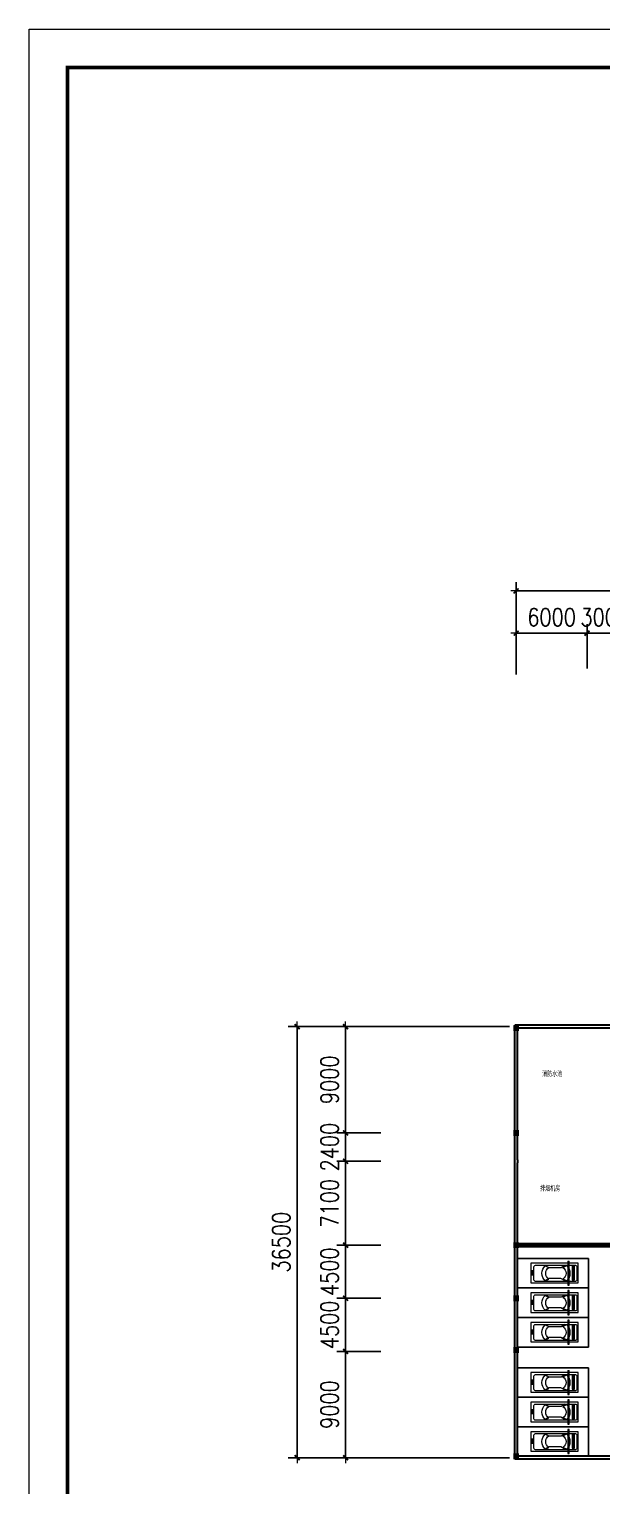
# Model space of a CAD drawing. Extents: x 5719244 to 11985375, y 1211094 to 3157953.
# Drawn here: x 5719244 to 5767760, y 1552199 to 1675543 of the extents above; entities that cross this region are included whole.
import ezdxf

# ---------------------------------------------------------------- set-up
doc = ezdxf.new("R2010")
doc.units = 0
doc.header["$LTSCALE"] = 500
doc.header["$MEASUREMENT"] = 0
doc.layers.get('0').update_dxf_attribs({"linetype": 'CONTINUOUS', "lineweight": 0})
doc.layers.get('DEFPOINTS').update_dxf_attribs({"linetype": 'CONTINUOUS', "lineweight": 0})
for name, color, linetype, lineweight in [('A-car2', 35, 'CONTINUOUS', 9), ('COLUMN', 7, 'CONTINUOUS', 0), ('PUB_DIM', 3, 'CONTINUOUS', 0), ('WALL', 255, 'CONTINUOUS', 30), ('墙-砼墙填充', 252, 'CONTINUOUS', 9), ('防烟分区', 1, 'CONTINUOUS', 100)]:
    doc.layers.add(name, color=color, linetype=linetype, lineweight=lineweight)
doc.layers.add('标注1', color=7, linetype='CONTINUOUS')
doc.layers.add('车位', color=255, linetype='CONTINUOUS')
doc.styles.add('DIM_FONT', font='SIMPLEX.shx', dxfattribs={"width": 0.8})
doc.styles.add('gpsxw', font='txt.shx', dxfattribs={"width": 0.7, "bigfont": 'hztxt.shx'})
doc.styles.get("Standard").update_dxf_attribs({"font": 'ROMAND', "width": 0.8})
doc.dimstyles.new('DIMN300-X', dxfattribs={"dimscale": 3, "dimtxt": 500, "dimasz": 1, "dimexe": 250, "dimexo": 0, "dimgap": 200, "dimtad": 1, "dimdec": 0, "dimzin": 0, "dimdsep": 46, "dimtxsty": 'DIM_FONT', "dimblk": '_DIMX', "dimblk1": '_DIMX', "dimblk2": '_DIMX', "dimsah": 1, "dimcen": 0, "dimdle": 187.057091, "dimclrd": 3, "dimclre": 3, "dimclrt": 7, "dimadec": 0, "dimazin": 0, "dimtfac": 2.166667, "dimtdec": 0, "dimtix": 1, "dimtmove": 2, "dimatfit": 3, "dimldrblk": '_DIMX', "dimfxl": 1, "dimtolj": 1, "dimtzin": 0, "dimarcsym": 0})

# ---------------------------------------------------------------- blocks, each defined once
blk = doc.blocks.new('_DIMX')
blk.add_line((-150, 0), (150, 0))
at = {"const_width": 50}
blk.add_lwpolyline([(-70, -70), (70, 70)], dxfattribs=at)
blk = doc.blocks.new('*D129')
at = {"layer": 'DEFPOINTS', "color": 0, "ltscale": 3, "transparency": 16777216}
for p in [(5760501, 1627978), (5760501, 1620890), (5965576, 1620890)]:
    blk.add_point(p, dxfattribs=at)
at = {"layer": 'PUB_DIM', "color": 3, "lineweight": -2, "ltscale": 3, "transparency": 16777216}
for p, q in [((5760501, 1620890), (5760501, 1628728)), ((5965576, 1620890), (5965576, 1628728)), ((5965573, 1627978), (5760504, 1627978))]:
    blk.add_line(p, q, dxfattribs=at)
at = {"layer": 'PUB_DIM', "color": 3, "lineweight": -2, "ltscale": 3, "transparency": 16777216, "xscale": 3, "yscale": 3, "zscale": 3, "rotation": 180}
blk.add_blockref('_DIMX', (5760501, 1627978), dxfattribs=at)
at = {"layer": 'PUB_DIM', "color": 3, "lineweight": -2, "ltscale": 3, "transparency": 16777216, "xscale": 3, "yscale": 3, "zscale": 3}
blk.add_blockref('_DIMX', (5965576, 1627978), dxfattribs=at)
at = {"layer": 'PUB_DIM', "color": 7, "ltscale": 3, "transparency": 16777216, "insert": (5863039, 1629328), "char_height": 1500, "attachment_point": 5, "style": 'DIM_FONT'}
blk.add_mtext('\\A1;205075', dxfattribs=at)
blk = doc.blocks.new('*D104')
at = {"layer": 'DEFPOINTS', "color": 0, "ltscale": 3, "transparency": 16777216}
for p in [(5766501, 1624397), (5766501, 1621397), (5769501, 1621397)]:
    blk.add_point(p, dxfattribs=at)
at = {"layer": 'PUB_DIM', "color": 3, "lineweight": -2, "ltscale": 3, "transparency": 16777216}
for p, q in [((5766501, 1621397), (5766501, 1625147)), ((5769501, 1621397), (5769501, 1625147)), ((5766498, 1624397), (5766495, 1624397)), ((5769501, 1624397), (5766501, 1624397)), ((5769504, 1624397), (5769507, 1624397))]:
    blk.add_line(p, q, dxfattribs=at)
at = {"layer": 'PUB_DIM', "color": 3, "lineweight": -2, "ltscale": 3, "transparency": 16777216, "xscale": 3, "yscale": 3, "zscale": 3}
blk.add_blockref('_DIMX', (5766501, 1624397), dxfattribs=at)
at = {"layer": 'PUB_DIM', "color": 3, "lineweight": -2, "ltscale": 3, "transparency": 16777216, "xscale": 3, "yscale": 3, "zscale": 3, "rotation": 180}
blk.add_blockref('_DIMX', (5769501, 1624397), dxfattribs=at)
at = {"layer": 'PUB_DIM', "color": 7, "ltscale": 3, "transparency": 16777216, "insert": (5768001, 1625747), "char_height": 1500, "attachment_point": 5, "style": 'DIM_FONT'}
blk.add_mtext('\\A1;3000', dxfattribs=at)
blk = doc.blocks.new('*D103')
at = {"layer": 'DEFPOINTS', "color": 0, "ltscale": 3, "transparency": 16777216}
for p in [(5760501, 1624397), (5760501, 1621397), (5766501, 1621397)]:
    blk.add_point(p, dxfattribs=at)
at = {"layer": 'PUB_DIM', "color": 3, "lineweight": -2, "ltscale": 3, "transparency": 16777216}
for p, q in [((5760501, 1621397), (5760501, 1625147)), ((5766501, 1621397), (5766501, 1625147)), ((5766498, 1624397), (5760504, 1624397))]:
    blk.add_line(p, q, dxfattribs=at)
at = {"layer": 'PUB_DIM', "color": 3, "lineweight": -2, "ltscale": 3, "transparency": 16777216, "xscale": 3, "yscale": 3, "zscale": 3, "rotation": 180}
blk.add_blockref('_DIMX', (5760501, 1624397), dxfattribs=at)
at = {"layer": 'PUB_DIM', "color": 3, "lineweight": -2, "ltscale": 3, "transparency": 16777216, "xscale": 3, "yscale": 3, "zscale": 3}
blk.add_blockref('_DIMX', (5766501, 1624397), dxfattribs=at)
at = {"layer": 'PUB_DIM', "color": 7, "ltscale": 3, "transparency": 16777216, "insert": (5763501, 1625747), "char_height": 1500, "attachment_point": 5, "style": 'DIM_FONT'}
blk.add_mtext('\\A1;6000', dxfattribs=at)
blk = doc.blocks.new('*D101')
at = {"layer": 'DEFPOINTS', "color": 0, "ltscale": 3, "transparency": 16777216}
for p in [(5749050, 1568081), (5746050, 1563581), (5749050, 1563581)]:
    blk.add_point(p, dxfattribs=at)
at = {"layer": 'PUB_DIM', "color": 3, "lineweight": -2, "ltscale": 3, "transparency": 16777216}
for p, q in [((5749050, 1568081), (5745300, 1568081)), ((5746050, 1568084), (5746050, 1568087)), ((5746050, 1568081), (5746050, 1563581)), ((5749050, 1563581), (5745300, 1563581)), ((5746050, 1563578), (5746050, 1563575))]:
    blk.add_line(p, q, dxfattribs=at)
at = {"layer": 'PUB_DIM', "color": 3, "lineweight": -2, "ltscale": 3, "transparency": 16777216, "xscale": 3, "yscale": 3, "zscale": 3}
for p, rotation in [((5746050, 1568081), 270), ((5746050, 1563581), 90)]:
    blk.add_blockref('_DIMX', p, dxfattribs=dict(at, rotation=rotation))
at = {"layer": 'PUB_DIM', "color": 7, "ltscale": 3, "transparency": 16777216, "insert": (5744700, 1565831), "char_height": 1500, "attachment_point": 5, "rotation": 90, "style": 'DIM_FONT'}
blk.add_mtext('\\A1;4500', dxfattribs=at)
blk = doc.blocks.new('*D100')
at = {"layer": 'DEFPOINTS', "color": 0, "transparency": 16777216}
for p in [(5759944, 1591081), (5741951, 1554580), (5759944, 1554580)]:
    blk.add_point(p, dxfattribs=at)
at = {"layer": 'PUB_DIM', "color": 3, "lineweight": -2, "transparency": 16777216}
for p, q in [((5759944, 1591081), (5741201, 1591081)), ((5741951, 1591078), (5741951, 1554583)), ((5759944, 1554580), (5741201, 1554580))]:
    blk.add_line(p, q, dxfattribs=at)
at = {"layer": 'PUB_DIM', "color": 3, "lineweight": -2, "transparency": 16777216, "xscale": 3, "yscale": 3, "zscale": 3}
for p, rotation in [((5741951, 1591081), 90), ((5741951, 1554580), 270)]:
    blk.add_blockref('_DIMX', p, dxfattribs=dict(at, rotation=rotation))
at = {"layer": 'PUB_DIM', "color": 7, "transparency": 16777216, "insert": (5740601, 1572831), "char_height": 1500, "attachment_point": 5, "rotation": 90, "style": 'DIM_FONT'}
blk.add_mtext('\\A1;36500', dxfattribs=at)
blk = doc.blocks.new('_FZH')
blk.add_solid([(-0.5, -0.5), (0.5, -0.5), (-0.5, 0.5), (0.5, 0.5)])
blk = doc.blocks.new('*D97')
at = {"layer": 'DEFPOINTS', "color": 0, "ltscale": 3, "transparency": 16777216}
for p in [(5749050, 1582081), (5746050, 1579681), (5749050, 1579681)]:
    blk.add_point(p, dxfattribs=at)
at = {"layer": 'PUB_DIM', "color": 3, "lineweight": -2, "ltscale": 3, "transparency": 16777216}
for p, q in [((5749050, 1582081), (5745300, 1582081)), ((5746050, 1582084), (5746050, 1582087)), ((5746050, 1582081), (5746050, 1579681)), ((5749050, 1579681), (5745300, 1579681)), ((5746050, 1579678), (5746050, 1579675))]:
    blk.add_line(p, q, dxfattribs=at)
at = {"layer": 'PUB_DIM', "color": 3, "lineweight": -2, "ltscale": 3, "transparency": 16777216, "xscale": 3, "yscale": 3, "zscale": 3}
for p, rotation in [((5746050, 1582081), 270), ((5746050, 1579681), 90)]:
    blk.add_blockref('_DIMX', p, dxfattribs=dict(at, rotation=rotation))
at = {"layer": 'PUB_DIM', "color": 7, "ltscale": 3, "transparency": 16777216, "insert": (5744700, 1580881), "char_height": 1500, "attachment_point": 5, "rotation": 90, "style": 'DIM_FONT'}
blk.add_mtext('\\A1;2400', dxfattribs=at)
blk = doc.blocks.new('*D96')
at = {"layer": 'DEFPOINTS', "color": 0, "ltscale": 3, "transparency": 16777216}
for p in [(5749050, 1579681), (5746050, 1572581), (5749050, 1572581)]:
    blk.add_point(p, dxfattribs=at)
at = {"layer": 'PUB_DIM', "color": 3, "lineweight": -2, "ltscale": 3, "transparency": 16777216}
for p, q in [((5749050, 1579681), (5745300, 1579681)), ((5746050, 1579678), (5746050, 1572584)), ((5749050, 1572581), (5745300, 1572581))]:
    blk.add_line(p, q, dxfattribs=at)
at = {"layer": 'PUB_DIM', "color": 3, "lineweight": -2, "ltscale": 3, "transparency": 16777216, "xscale": 3, "yscale": 3, "zscale": 3}
for p, rotation in [((5746050, 1579681), 90), ((5746050, 1572581), 270)]:
    blk.add_blockref('_DIMX', p, dxfattribs=dict(at, rotation=rotation))
at = {"layer": 'PUB_DIM', "color": 7, "ltscale": 3, "transparency": 16777216, "insert": (5744700, 1576131), "char_height": 1500, "attachment_point": 5, "rotation": 90, "style": 'DIM_FONT'}
blk.add_mtext('\\A1;7100', dxfattribs=at)
blk = doc.blocks.new('*D95')
at = {"layer": 'DEFPOINTS', "color": 0, "ltscale": 3, "transparency": 16777216}
for p in [(5749050, 1572581), (5746050, 1568081), (5749050, 1568081)]:
    blk.add_point(p, dxfattribs=at)
at = {"layer": 'PUB_DIM', "color": 3, "lineweight": -2, "ltscale": 3, "transparency": 16777216}
for p, q in [((5749050, 1572581), (5745300, 1572581)), ((5746050, 1572584), (5746050, 1572587)), ((5746050, 1572581), (5746050, 1568081)), ((5749050, 1568081), (5745300, 1568081)), ((5746050, 1568078), (5746050, 1568075))]:
    blk.add_line(p, q, dxfattribs=at)
at = {"layer": 'PUB_DIM', "color": 3, "lineweight": -2, "ltscale": 3, "transparency": 16777216, "xscale": 3, "yscale": 3, "zscale": 3}
for p, rotation in [((5746050, 1572581), 270), ((5746050, 1568081), 90)]:
    blk.add_blockref('_DIMX', p, dxfattribs=dict(at, rotation=rotation))
at = {"layer": 'PUB_DIM', "color": 7, "ltscale": 3, "transparency": 16777216, "insert": (5744700, 1570331), "char_height": 1500, "attachment_point": 5, "rotation": 90, "style": 'DIM_FONT'}
blk.add_mtext('\\A1;4500', dxfattribs=at)
blk = doc.blocks.new('*D94')
at = {"layer": 'DEFPOINTS', "color": 0, "ltscale": 3, "transparency": 16777216}
for p in [(5749050, 1591081), (5746050, 1582081), (5749050, 1582081)]:
    blk.add_point(p, dxfattribs=at)
at = {"layer": 'PUB_DIM', "color": 3, "lineweight": -2, "ltscale": 3, "transparency": 16777216}
for p, q in [((5749050, 1591081), (5745300, 1591081)), ((5746050, 1591078), (5746050, 1582084)), ((5749050, 1582081), (5745300, 1582081))]:
    blk.add_line(p, q, dxfattribs=at)
at = {"layer": 'PUB_DIM', "color": 3, "lineweight": -2, "ltscale": 3, "transparency": 16777216, "xscale": 3, "yscale": 3, "zscale": 3}
for p, rotation in [((5746050, 1591081), 90), ((5746050, 1582081), 270)]:
    blk.add_blockref('_DIMX', p, dxfattribs=dict(at, rotation=rotation))
at = {"layer": 'PUB_DIM', "color": 7, "ltscale": 3, "transparency": 16777216, "insert": (5744700, 1586581), "char_height": 1500, "attachment_point": 5, "rotation": 90, "style": 'DIM_FONT'}
blk.add_mtext('\\A1;9000', dxfattribs=at)
blk = doc.blocks.new('*D139')
at = {"layer": 'DEFPOINTS', "color": 0, "transparency": 16777216}
for p in [(5749050, 1563581), (5746050, 1554581), (5749050, 1554581)]:
    blk.add_point(p, dxfattribs=at)
at = {"layer": 'PUB_DIM', "color": 3, "lineweight": -2, "transparency": 16777216}
for p, q in [((5749050, 1563581), (5745300, 1563581)), ((5746050, 1563578), (5746050, 1554584)), ((5749050, 1554581), (5745300, 1554581))]:
    blk.add_line(p, q, dxfattribs=at)
at = {"layer": 'PUB_DIM', "color": 3, "lineweight": -2, "transparency": 16777216, "xscale": 3, "yscale": 3, "zscale": 3}
for p, rotation in [((5746050, 1563581), 90), ((5746050, 1554581), 270)]:
    blk.add_blockref('_DIMX', p, dxfattribs=dict(at, rotation=rotation))
at = {"layer": 'PUB_DIM', "color": 7, "transparency": 16777216, "insert": (5744700, 1559081), "char_height": 1500, "attachment_point": 5, "rotation": 90, "style": 'DIM_FONT'}
blk.add_mtext('\\A1;9000', dxfattribs=at)
blk = doc.blocks.new('车位(有车挡车器）')
h = blk.add_hatch(color=2)
h.paths.add_polyline_path([(0.38, 6.16), (0.38, 5.84), (0.82, 5.84), (0.82, 6.16)])
h.paths.add_polyline_path([(1.81, 5.84), (1.81, 6.16), (1.31, 6.16), (1.31, 5.84)])
h = blk.add_hatch(color=256)
h.paths.add_polyline_path([(0.82, 6.16), (0.82, 5.84), (1.31, 5.84), (1.31, 6.16)])
h.paths.add_polyline_path([(1.81, 5.84), (2.31, 5.84), (2.31, 6.16), (1.81, 6.16)])
for p, q in [((0.38, 5.84), (0.38, 6.16)), ((0.38, 6.16), (2.31, 6.16)), ((0.82, 6.16), (0.82, 5.84)), ((1.31, 6.16), (1.31, 5.84)), ((1.81, 6.16), (1.81, 5.84)), ((2.31, 6.16), (2.31, 5.84)), ((2.31, 5.84), (0.38, 5.84))]:
    blk.add_line(p, q)
at = {"color": 140}
for p, q in [((0.27, 5.1), (0.51, 4.56)), ((2.35, 5.07), (2.11, 4.59)), ((0.27, 2.1), (0.51, 2.58)), ((2.35, 2.07), (2.11, 2.62))]:
    blk.add_line(p, q, dxfattribs=at)
at = {"color": 252}
blk.add_lwpolyline([(-0.02, 6.67), (2.7, 6.67), (2.7, 0.08), (-0.02, 0.08)], close=True, dxfattribs=at)
at = {"color": 140}
blk.add_lwpolyline([(0.23, 6.35, -0.414214), (0.43, 6.55), (2.18, 6.55, -0.414214), (2.38, 6.35), (2.38, 0.68, -0.414214), (2.18, 0.48), (0.43, 0.48, -0.414214), (0.23, 0.68)], format="xyb", close=True, dxfattribs=at)
for points in [[(0.24, 4.88), (0.59, 4.29), (0.59, 2.63), (0.26, 2.08)], [(2.4, 4.86), (2.09, 4.34), (2.09, 2.65), (2.37, 2.08)]]:
    blk.add_lwpolyline(points, dxfattribs=at)
for centre, radius, start, end in [((1.31, 4.11), 1.44, 43.7905, 136.2095), ((1.31, 4.06), 0.947, 32.1346, 147.8654), ((1.31, 3.07), 1.44, 223.7905, 316.2095), ((1.31, 3.12), 0.947, 212.1346, 327.8654)]:
    blk.add_arc(centre, radius, start, end, dxfattribs=at)
at = {"insert": (1.03, 0.46), "char_height": 0.3, "attachment_point": 1}
blk.add_mtext('000', dxfattribs=at)

msp = doc.modelspace()

# ---------------------------------------------------------------- linework, layer by layer
at = {"color": 4}
msp.add_lwpolyline([(5719244.1, 1482409.7), (5719244.1, 1675543.1), (5992687.3, 1675543.1), (5992687.3, 1482409.7)], close=True, dxfattribs=at)
at = {"color": 4, "const_width": 325.1}
msp.add_lwpolyline([(5722495.5, 1485661.1), (5989435.9, 1485661.1), (5989435.9, 1672291.7), (5722495.5, 1672291.7)], close=True, dxfattribs=at)
at = {"layer": 'A-car2'}
for p, q in [((5764879.6, 1571236.4), (5764879.6, 1569185.9)), ((5764879.6, 1571236.4), (5764979.6, 1571236.4)), ((5764979.6, 1569185.9), (5764979.6, 1571236.4)), ((5764879.6, 1569185.9), (5764979.6, 1569185.9)), ((5764979.6, 1568736.4), (5764879.6, 1568736.4)), ((5764879.6, 1568736.4), (5764879.6, 1566685.9)), ((5764979.6, 1566685.9), (5764979.6, 1568736.4)), ((5764879.6, 1566685.9), (5764979.6, 1566685.9)), ((5764979.6, 1566236.4), (5764879.6, 1566236.4)), ((5764879.6, 1566236.4), (5764879.6, 1564185.9)), ((5764979.6, 1564185.9), (5764979.6, 1566236.4)), ((5764879.6, 1564185.9), (5764979.6, 1564185.9)), ((5764879.6, 1561981.4), (5764879.6, 1559930.9)), ((5764879.6, 1561981.4), (5764979.6, 1561981.4)), ((5764979.6, 1559930.9), (5764979.6, 1561981.4)), ((5764879.6, 1559930.9), (5764979.6, 1559930.9)), ((5764979.6, 1559481.4), (5764879.6, 1559481.4)), ((5764879.6, 1559481.4), (5764879.6, 1557430.9)), ((5764979.6, 1557430.9), (5764979.6, 1559481.4)), ((5764879.6, 1557430.9), (5764979.6, 1557430.9)), ((5764979.6, 1556981.4), (5764879.6, 1556981.4)), ((5764879.6, 1556981.4), (5764879.6, 1554930.9)), ((5764979.6, 1554930.9), (5764979.6, 1556981.4)), ((5764879.6, 1554930.9), (5764979.6, 1554930.9))]:
    msp.add_line(p, q, dxfattribs=at)
at = {"layer": 'WALL'}
for p, q in [((5760381.4, 1554460.7), (5760381.4, 1591205.7)), ((5765640, 1591205.7), (5760381.4, 1591205.7)), ((5772301.4, 1591205.7), (5765495.6, 1591205.7)), ((5765640, 1590955.7), (5760621.4, 1590955.7)), ((5760621.4, 1582200.7), (5760621.4, 1590955.7)), ((5773226.4, 1590955.7), (5765495.6, 1590955.7)), ((5769376.4, 1590955.7), (5766626.4, 1590955.7)), ((5769376.4, 1590955.7), (5766626.4, 1590955.7)), ((5760621.4, 1579805.7), (5760621.4, 1581960.7)), ((5760621.4, 1572700.7), (5760621.4, 1579555.7)), ((5760621.4, 1554700.7), (5760621.4, 1572460.7)), ((5929951.4, 1554460.7), (5760381.4, 1554460.7)), ((5844726.4, 1554700.7), (5760621.4, 1554700.7)), ((5769381.4, 1554700.7), (5760621.4, 1554700.7))]:
    msp.add_line(p, q, dxfattribs=at)
at = {"layer": 'WALL', "ltscale": 3}
msp.add_line((5760621.4, 1579805.7), (5760621.4, 1579555.7), dxfattribs=at)
at = {"layer": '车位', "ltscale": 3}
for p, q in [((5760621.4, 1571455.7), (5766621.4, 1571455.7)), ((5760621.4, 1568955.7), (5760621.4, 1571455.7)), ((5766621.4, 1571455.7), (5766621.4, 1568955.7)), ((5760621.4, 1568955.7), (5766621.4, 1568955.7)), ((5760621.4, 1566455.7), (5760621.4, 1568955.7)), ((5766621.4, 1568955.7), (5766621.4, 1566455.7)), ((5760621.4, 1566455.7), (5766621.4, 1566455.7)), ((5760621.4, 1563955.7), (5760621.4, 1566455.7)), ((5766621.4, 1566455.7), (5766621.4, 1563955.7)), ((5766621.4, 1563955.7), (5760621.4, 1563955.7)), ((5760621.4, 1562200.7), (5766621.4, 1562200.7)), ((5760621.4, 1559700.7), (5760621.4, 1562200.7)), ((5766621.4, 1562200.7), (5766621.4, 1559700.7)), ((5760621.4, 1559700.7), (5766621.4, 1559700.7)), ((5760621.4, 1557200.7), (5760621.4, 1559700.7)), ((5766621.4, 1559700.7), (5766621.4, 1557200.7)), ((5760621.4, 1557200.7), (5766621.4, 1557200.7)), ((5760621.4, 1554700.7), (5760621.4, 1557200.7)), ((5766621.4, 1557200.7), (5766621.4, 1554700.7)), ((5766621.4, 1554700.7), (5760621.4, 1554700.7))]:
    msp.add_line(p, q, dxfattribs=at)
at = {"layer": '防烟分区', "ltscale": 3}
for p, q in [((5766559.3, 1572580.7), (5760621.4, 1572580.7)), ((5865351.4, 1572580.7), (5766559.3, 1572580.7))]:
    msp.add_line(p, q, dxfattribs=at)

# ---------------------------------------------------------------- block references
at = {"layer": 'COLUMN', "xscale": 500, "yscale": 500, "zscale": 500}
for p in [(5760501.4, 1590955.7), (5760501.4, 1582080.7), (5760501.4, 1572580.7), (5760501.4, 1568080.7), (5760501.4, 1563705.7), (5760501.4, 1554705.7)]:
    msp.add_blockref('_FZH', p, dxfattribs=at)
at = {"layer": '墙-砼墙填充', "color": 0, "ltscale": 0.5, "xscale": -607.5, "yscale": 607.5, "zscale": 607.5, "rotation": 270}
for p in [(5761685.9, 1569401.5), (5761685.9, 1566901.5), (5761685.9, 1564401.5), (5761685.9, 1560146.5), (5761685.9, 1557646.5), (5761685.9, 1555146.5)]:
    msp.add_blockref('车位(有车挡车器）', p, dxfattribs=at)

# ---------------------------------------------------------------- texts
at = {"layer": '标注1', "char_height": 450, "attachment_point": 1, "style": 'gpsxw'}
for s, width, insert in [('消防水池', 4385.878, (5762700.7, 1587286.9)), ('排烟机房', 1927.598, (5762528.3, 1577590))]:
    msp.add_mtext_dynamic_manual_height_columns(s, width=width, gutter_width=2250, heights=[0], dxfattribs=dict(at, insert=insert))

# ---------------------------------------------------------------- dimensions: what is measured, and where the dimension line sits
at = {"layer": 'PUB_DIM'}
dim = msp.add_linear_dim(base=(5760501.4, 1627977.7), p1=(5965576.4, 1620889.9), p2=(5760501.4, 1620889.9), dimstyle='DIMN300-X', dxfattribs=at)
dim.commit()
dim.dimension.update_dxf_attribs({"geometry": '*D129', "text_midpoint": (5863038.9, 1629327.7)})
for p1, p2, picture, middle in [((5766501.4, 1621397.3), (5760501.4, 1621397.3), '*D103', (5763501.4, 1625747.3)), ((5769501.4, 1621397.3), (5766501.4, 1621397.3), '*D104', (5768001.4, 1625747.3)), ((5749049.9, 1591080.7), (5749049.9, 1582080.7), '*D94', (5744699.9, 1586580.7)), ((5749049.9, 1582080.7), (5749049.9, 1579680.7), '*D97', (5744699.9, 1580880.7)), ((5749049.9, 1579680.7), (5749049.9, 1572580.7), '*D96', (5744699.9, 1576130.7)), ((5749049.9, 1572580.7), (5749049.9, 1568080.7), '*D95', (5744699.9, 1570330.7)), ((5749049.9, 1568080.7), (5749049.9, 1563580.7), '*D101', (5744699.9, 1565830.7)), ((5749049.9, 1563580.7), (5749049.9, 1554580.7), '*D139', (5744699.9, 1559080.7))]:
    dim = msp.add_aligned_dim(p1=p1, p2=p2, distance=-3000, dimstyle='DIMN300-X', dxfattribs=at)
    dim.commit()
    dim.dimension.update_dxf_attribs({"geometry": picture, "text_midpoint": middle})
dim = msp.add_linear_dim(base=(5741951.3, 1554580.5), p1=(5759943.5, 1591080.7), p2=(5759943.5, 1554580.5), angle=90, dimstyle='DIMN300-X', dxfattribs=at)
dim.commit()
dim.dimension.update_dxf_attribs({"geometry": '*D100', "text_midpoint": (5740601.3, 1572830.6)})

doc.saveas('drawing.dxf')
